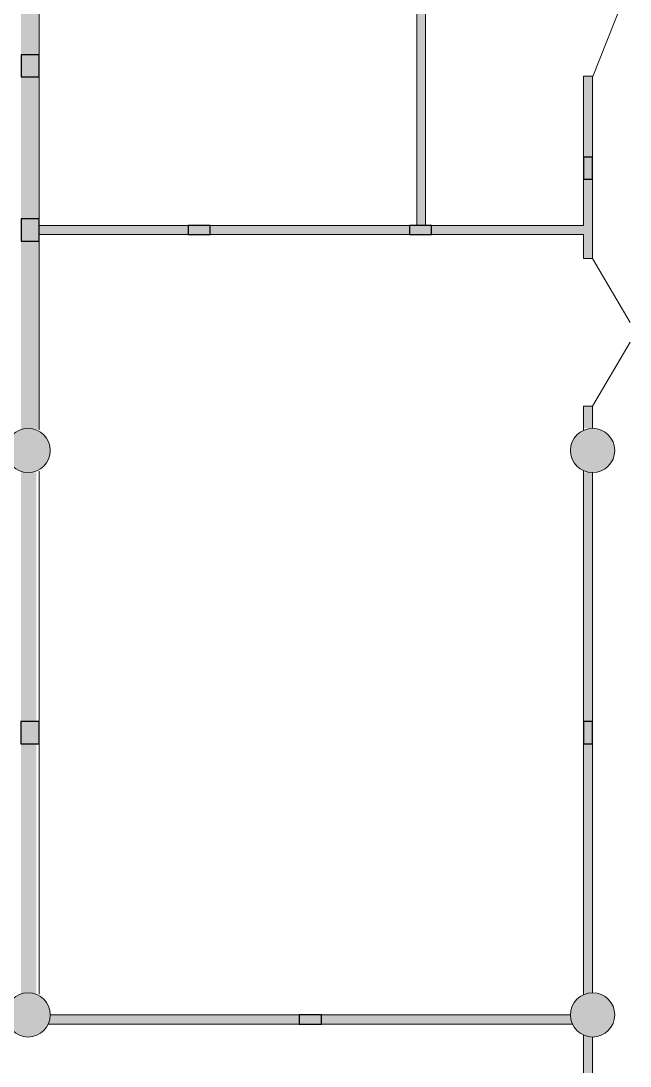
# Model space of a CAD drawing. Header units: millimetres. Extents: x 72919 to 485785, y -53256 to 338519.
# Drawn here: x 357453 to 365708, y 130497 to 144661 of the extents above; entities that cross this region are included whole.
import ezdxf

# ---------------------------------------------------------------- set-up
doc = ezdxf.new("R2010")
doc.units = ezdxf.units.MM
doc.layers.add('door', color=177, linetype='Continuous', lineweight=9)
doc.layers.add('wall', color=5, linetype='Continuous', lineweight=40)

msp = doc.modelspace()

# ---------------------------------------------------------------- hatches: boundary and pattern name
at = {"ltscale": 500, "true_color": 0x000000}
h = msp.add_hatch(color=18, dxfattribs=at)
h.dxf.hatch_style = 1
h.paths.add_polyline_path([(357455.43379, 143900.44074), (357700.43379, 143900.44074), (357700.43379, 144200.44074), (357455.43379, 144200.44074)])
h = msp.add_hatch(color=18, dxfattribs=at)
h.dxf.hatch_style = 1
h.paths.add_polyline_path([(365075.43379, 142514.95039), (365200.43379, 142514.95039), (365200.43379, 142814.95039), (365075.43379, 142814.95039)])
h = msp.add_hatch(color=18, dxfattribs=at)
h.dxf.hatch_style = 1
h.paths.add_polyline_path([(357455.43379, 141677.48776), (357700.43379, 141677.48776), (357700.43379, 141977.48776), (357455.43379, 141977.48776)])
h = msp.add_hatch(color=18, dxfattribs=at)
h.dxf.hatch_style = 1
h.paths.add_polyline_path([(359717.93379, 141889.98776), (359717.93379, 141764.98776), (360017.93379, 141764.98776), (360017.93379, 141889.98776)])
h = msp.add_hatch(color=18, dxfattribs=at)
h.dxf.hatch_style = 1
h.paths.add_polyline_path([(362717.93379, 141889.98776), (362717.93379, 141764.98776), (363017.93379, 141764.98776), (363017.93379, 141889.98776)])
h = msp.add_hatch(color=18, dxfattribs=at)
h.dxf.hatch_style = 1
edge = h.paths.add_edge_path()
edge.add_arc((357550.43379, 138839.99944), 300, 9, 369)
h = msp.add_hatch(color=18, dxfattribs=at)
h.dxf.hatch_style = 1
edge = h.paths.add_edge_path()
edge.add_arc((365200.43379, 138839.99944), 300, 9, 369)
h = msp.add_hatch(color=18, dxfattribs=at)
h.dxf.hatch_style = 1
h.paths.add_polyline_path([(357450.49185, 134864.99944), (357700.43379, 134864.99944), (357700.43379, 135164.99944), (357450.49185, 135164.99944)])
h = msp.add_hatch(color=18, dxfattribs=at)
h.dxf.hatch_style = 1
h.paths.add_polyline_path([(365075.43379, 134864.95039), (365200.43379, 134864.95039), (365200.43379, 135164.95039), (365075.43379, 135164.95039)])
h = msp.add_hatch(color=18, dxfattribs=at)
h.dxf.hatch_style = 1
edge = h.paths.add_edge_path()
edge.add_arc((357550.43379, 131189.99944), 300, 9, 369)
h = msp.add_hatch(color=18, dxfattribs=at)
h.dxf.hatch_style = 1
edge = h.paths.add_edge_path()
edge.add_arc((365200.43379, 131189.99944), 300, 9, 369)
h = msp.add_hatch(color=18, dxfattribs=at)
h.dxf.hatch_style = 1
h.paths.add_polyline_path([(361225.43379, 131189.99944), (361225.43379, 131064.99944), (361525.43379, 131064.99944), (361525.43379, 131189.99944)])
at = {"layer": 'wall', "lineweight": 18, "ltscale": 0.007407, "true_color": 0x000000}
h = msp.add_hatch(color=18, dxfattribs=at)
h.dxf.hatch_style = 1
h.paths.add_polyline_path([(357455.43382, 146191.27771), (357700.43382, 146191.27771), (357700.43375, 139128.76543), (357455.43375, 139128.76543)])
h = msp.add_hatch(color=18, dxfattribs=at)
h.dxf.hatch_style = 1
h.paths.add_polyline_path([(362816.5741, 145264.95215), (362941.5741, 145264.95215), (362941.57444, 141889.9868), (362816.57444, 141889.9868)])
h = msp.add_hatch(color=18, dxfattribs=at)
h.dxf.hatch_style = 1
h.paths.add_polyline_path([(365075.43386, 143909.75592), (365200.43386, 143909.75592), (365200.43379, 141440.38207), (365075.43379, 141440.38207)])
h = msp.add_hatch(color=18, dxfattribs=at)
h.dxf.hatch_style = 1
h.paths.add_polyline_path([(357660.43379, 141769.98808), (365073.60955, 141769.98753), (365073.60955, 141889.98753), (357660.43379, 141889.98808)])
h = msp.add_hatch(color=18, dxfattribs=at)
h.dxf.hatch_style = 1
h.paths.add_polyline_path([(365075.43386, 139440.38213), (365200.43386, 139440.38213), (365200.43379, 139142.87209), (365075.43379, 139142.87209)])
h = msp.add_hatch(color=18, dxfattribs=at)
h.dxf.hatch_style = 1
h.paths.add_polyline_path([(357455.43382, 138541.27771), (357660.43386, 138541.27771), (357660.43379, 131478.76543), (357455.43375, 131478.76543)])
h = msp.add_hatch(color=18, dxfattribs=at)
h.dxf.hatch_style = 1
h.paths.add_polyline_path([(365075.43386, 138541.27771), (365200.43386, 138541.27771), (365200.43379, 131478.76543), (365075.43379, 131478.76543)])
h = msp.add_hatch(color=18, dxfattribs=at)
h.dxf.hatch_style = 1
h.paths.add_polyline_path([(357823.15159, 131064.99944), (364927.71598, 131064.99944), (364927.71598, 131189.99936), (357846.00872, 131189.9999)])
h = msp.add_hatch(color=18, dxfattribs=at)
h.dxf.hatch_style = 1
h.paths.add_polyline_path([(365075.43386, 130906.15908), (365200.43386, 130906.15908), (365200.43379, 123828.76543), (365075.43379, 123828.76543)])

# ---------------------------------------------------------------- linework, layer by layer
at = {"color": 18, "ltscale": 500, "true_color": 0x000000}
for points in [[(357455.43379, 143900.44074), (357700.43379, 143900.44074), (357700.43379, 144200.44074), (357455.43379, 144200.44074)], [(365075.43379, 142514.95039), (365200.43379, 142514.95039), (365200.43379, 142814.95039), (365075.43379, 142814.95039)], [(357455.43379, 141677.48776), (357700.43379, 141677.48776), (357700.43379, 141977.48776), (357455.43379, 141977.48776)], [(359717.93379, 141889.98776), (359717.93379, 141764.98776), (360017.93379, 141764.98776), (360017.93379, 141889.98776)], [(362717.93379, 141889.98776), (362717.93379, 141764.98776), (363017.93379, 141764.98776), (363017.93379, 141889.98776)], [(357450.49185, 134864.99944), (357700.43379, 134864.99944), (357700.43379, 135164.99944), (357450.49185, 135164.99944)], [(365075.43379, 134864.95039), (365200.43379, 134864.95039), (365200.43379, 135164.95039), (365075.43379, 135164.95039)], [(361225.43379, 131189.99944), (361225.43379, 131064.99944), (361525.43379, 131064.99944), (361525.43379, 131189.99944)]]:
    msp.add_lwpolyline(points, close=True, dxfattribs=at)
at = {"layer": 'door'}
msp.add_line((365203.9999, 143908.22507), (365592.93821, 144887.03715), dxfattribs=at)
at = {"layer": 'door', "linetype": 'ByBlock', "ltscale": 100}
for p, q in [((365200.43379, 141440.3821), (365708.10539, 140574.3567)), ((365200.43379, 139440.38213), (365708.10539, 140306.40753))]:
    msp.add_line(p, q, dxfattribs=at)
at = {"layer": 'wall', "color": 18, "lineweight": 18, "ltscale": 0.007407, "true_color": 0x000000}
for p, q in [((357700.43379, 146210.89373), (357700.43379, 139119.10516)), ((362816.57402, 145389.95215), (362816.57402, 141889.48541)), ((362936.57771, 145269.95122), (362936.57771, 141889.98682)), ((365075.43379, 143909.75592), (365200.43379, 143909.75592)), ((362816.57402, 141889.98776), (357700.43379, 141889.98776)), ((362936.57771, 141889.98682), (365075.43379, 141889.98782)), ((365075.43379, 141764.98776), (357700.43379, 141764.98776)), ((365075.43379, 141440.38205), (365200.43379, 141440.3821)), ((357700.43379, 138560.89373), (357700.43379, 131469.10516))]:
    msp.add_line(p, q, dxfattribs=at)
for points in [[(365075.43379, 143909.75592), (365075.43379, 141889.98782)], [(365200.43379, 143909.75592), (365200.43379, 141440.3821)], [(365075.43379, 141764.98776), (365075.43379, 141440.3821)], [(365075.43379, 139440.38213), (365075.43379, 139112.71725)], [(365200.43379, 139440.38213), (365075.43379, 139440.38213)], [(365200.43379, 139440.38213), (365200.43379, 139139.99944)], [(365075.43379, 138567.28164), (365075.43379, 131462.71725)], [(365200.43379, 138539.99944), (365200.43379, 131489.90134)], [(357850.43379, 131189.99944), (364900.43379, 131189.99944)], [(357823.15159, 131064.99944), (364927.71598, 131064.99944)], [(365075.43379, 130917.28164), (365075.43379, 123812.71725)], [(365200.43379, 130889.99944), (365200.43379, 123839.99944)]]:
    msp.add_lwpolyline(points, dxfattribs=at)
for centre in [(357550.43379, 138839.99944), (365200.43379, 138839.99944), (357550.43379, 131189.99944), (365200.43379, 131189.99944)]:
    msp.add_circle(centre, 300, dxfattribs=at)

doc.saveas('drawing.dxf')
